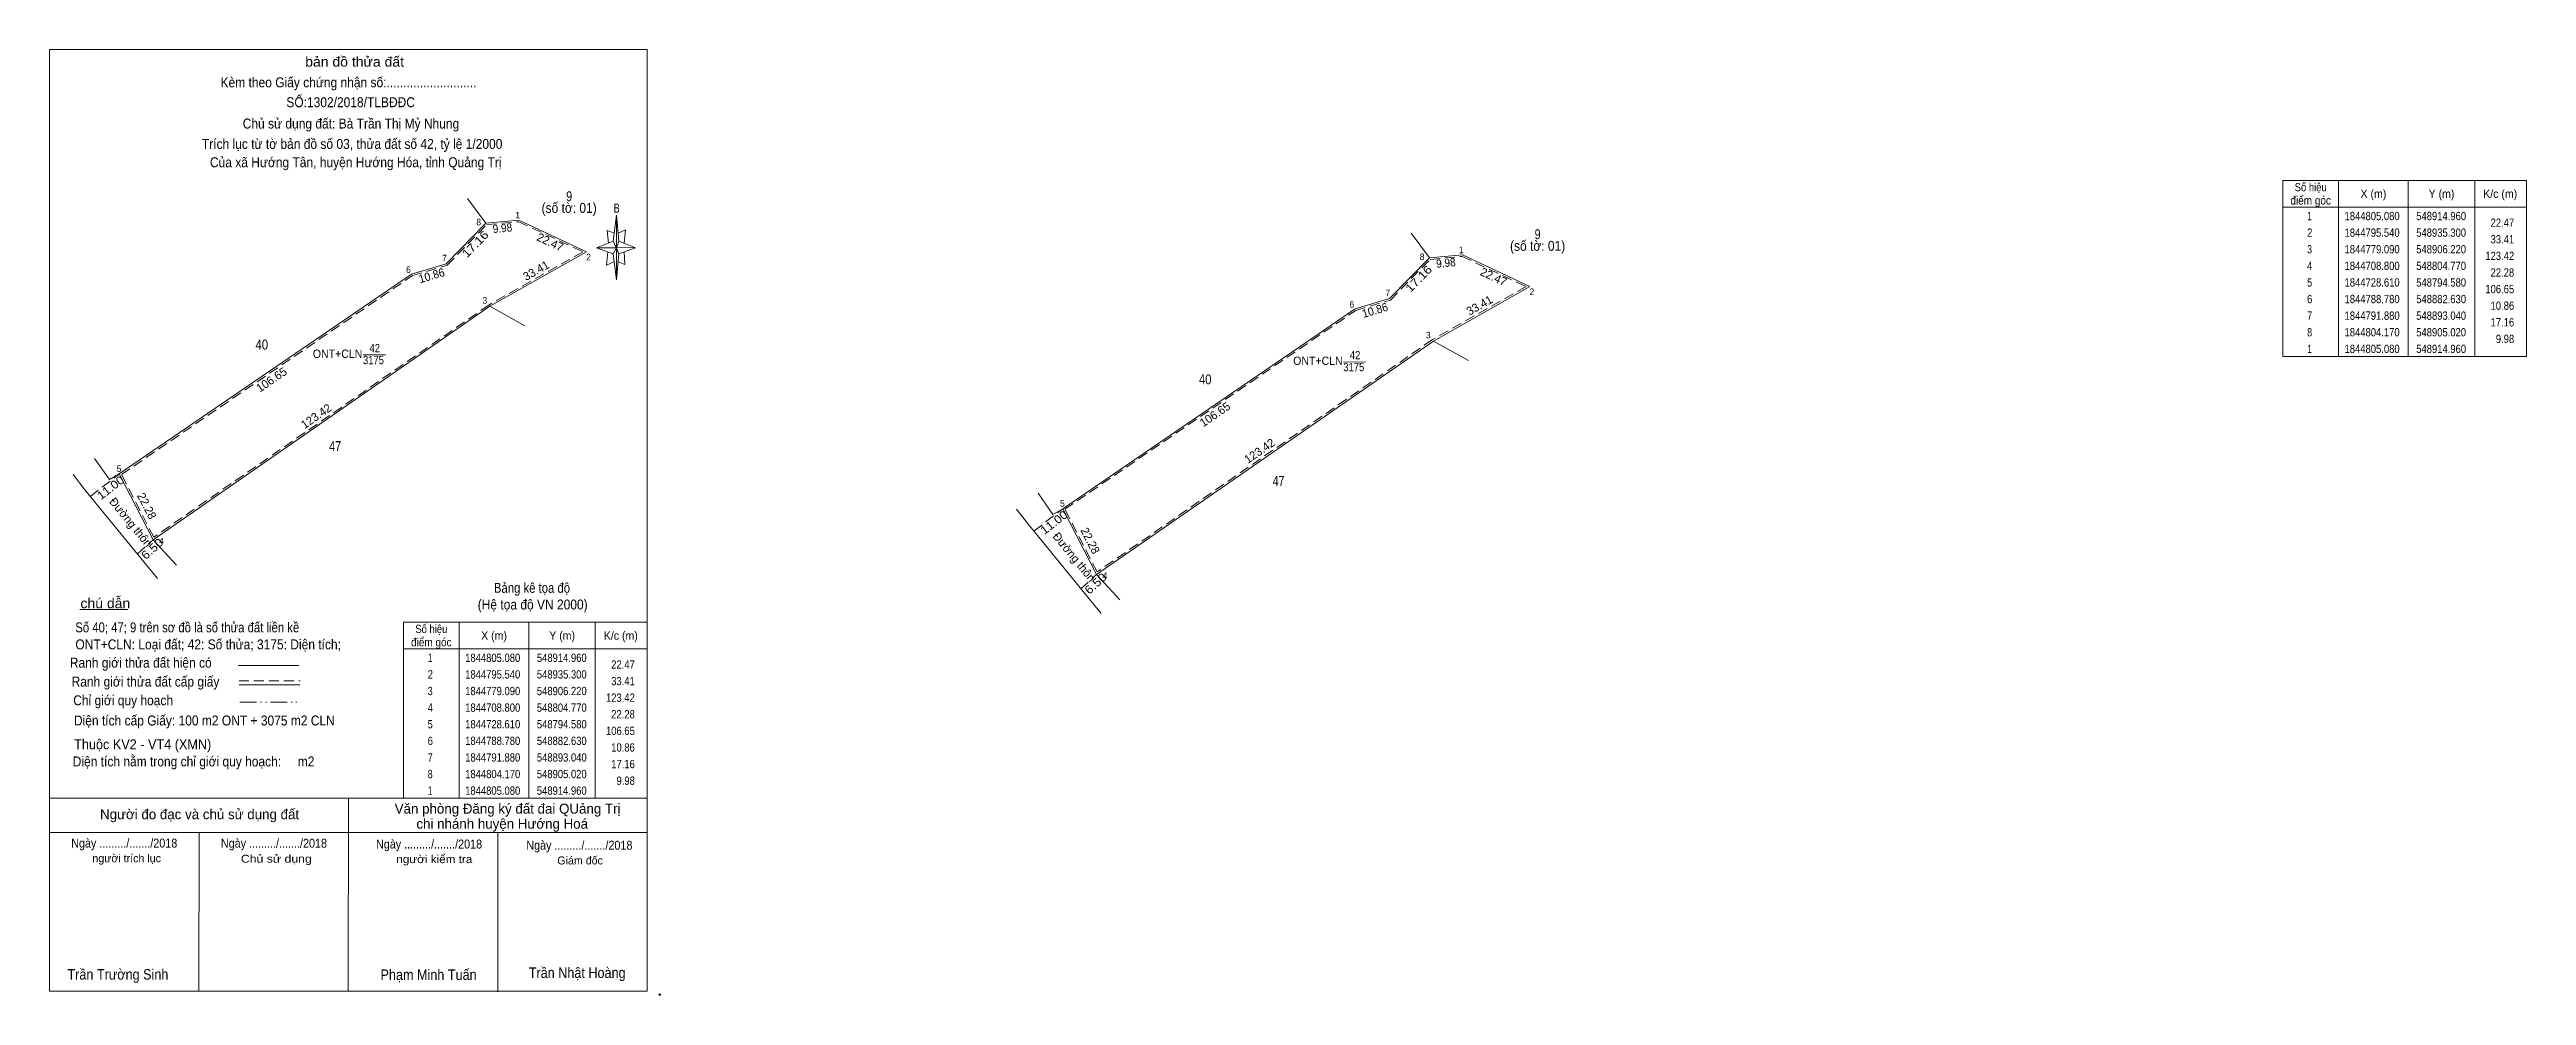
# Model space of a CAD drawing. Header units: metres. Extents: x 548489 to 549236, y 1844582 to 1844867.
import ezdxf
from ezdxf.enums import TextEntityAlignment as Align

# ---------------------------------------------------------------- set-up
doc = ezdxf.new("R2010")
doc.units = ezdxf.units.M
doc.header["$PDMODE"] = 32
doc.header["$PDSIZE"] = 0.5
doc.linetypes.add('DASH_DOUBLE_DOT', pattern=[9.2, 5, -1.2, 0.3, -1.2, 0.3, -1.2])
doc.linetypes.add('MEDIUM_DASHED', pattern=[4.5, 3, -1.5])
for name, color, linetype, lineweight in [('1', 7, 'Continuous', 13), ('10', 7, 'Continuous', 13), ('17', 7, 'Continuous', 13), ('23', 7, 'Continuous', 13), ('5', 7, 'Continuous', 13), ('6', 7, 'Continuous', 13), ('63', 7, 'Continuous', 13), ('7', 7, 'Continuous', 13)]:
    doc.layers.add(name, color=color, linetype=linetype, lineweight=lineweight)
doc.layers.add('44', color=7, linetype='Continuous')

msp = doc.modelspace()

# ---------------------------------------------------------------- linework, layer by layer
at = {"layer": '1'}
msp.add_lwpolyline([(548914.96, 1844805.08), (548935.3, 1844795.54), (548906.22, 1844779.09), (548804.77, 1844708.8), (548794.58, 1844728.61), (548882.63, 1844788.78), (548893.04, 1844791.88), (548905.02, 1844804.17)], close=True, dxfattribs=at)
at = {"layer": '1', "linetype": 'MEDIUM_DASHED'}
msp.add_lwpolyline([(548914.87, 1844804.57), (548934.21, 1844795.5), (548905.95, 1844779.51), (548804.95, 1844709.54), (548795.23, 1844728.45), (548882.85, 1844788.32), (548893.31, 1844791.44), (548905.25, 1844803.69)], close=True, dxfattribs=at)
at = {"layer": '10'}
for p, q in [((548899.51, 1844811.59), (548905.02, 1844804.17)), ((548804.77, 1844708.8), (548906.22, 1844779.09)), ((548916.78, 1844773.25), (548906.22, 1844779.09)), ((548784.22, 1844723.86), (548780.63, 1844728.46)), ((548794.58, 1844728.61), (548804.77, 1844708.8)), ((548806.12, 1844697.08), (548784.22, 1844723.86)), ((548804.77, 1844708.8), (548811.77, 1844701.13))]:
    msp.add_line(p, q, dxfattribs=at)
for points in [[(548794.58, 1844728.61), (548882.63, 1844788.78), (548893.04, 1844791.88), (548905.02, 1844804.17)], [(548905.02, 1844804.17), (548914.96, 1844805.08), (548935.3, 1844795.54), (548906.22, 1844779.09)], [(548787.14, 1844733.24), (548791.58, 1844726.9), (548794.58, 1844728.61)]]:
    msp.add_lwpolyline(points, dxfattribs=at)
at = {"layer": '17'}
for p, q in [((548498.45, 1844698.2), (548512.93, 1844698.2)), ((548579.37, 1844583.19), (548579.41, 1844641.39)), ((548534.37, 1844583.23), (548534.41, 1844631.05)), ((548624.37, 1844583.15), (548624.41, 1844630.97))]:
    msp.add_line(p, q, dxfattribs=at)
at = {"layer": '23'}
for p, q in [((548784.22, 1844723.86), (548780.63, 1844728.46)), ((548794.58, 1844728.61), (548804.77, 1844708.8)), ((548806.12, 1844697.08), (548784.22, 1844723.86)), ((548804.77, 1844708.8), (548811.77, 1844701.13))]:
    msp.add_line(p, q, dxfattribs=at)
msp.add_lwpolyline([(548787.14, 1844733.24), (548791.58, 1844726.9), (548794.58, 1844728.61)], dxfattribs=at)
at = {"layer": '5'}
msp.add_line((548489.37, 1844583.27), (548489.37, 1844866.87), dxfattribs=at)
msp.add_lwpolyline([(548489.37, 1844866.87), (548669.37, 1844866.87), (548669.37, 1844583.27)], dxfattribs=at)
at = {"layer": '6'}
for p, q in [((548546.17, 1844681.42), (548564.45, 1844681.42)), ((548546.45, 1844675.56), (548564.73, 1844675.56)), ((548489.37, 1844641.39), (548669.37, 1844641.39)), ((548489.37, 1844631.07), (548669.37, 1844631.07)), ((548669.37, 1844583.27), (548489.37, 1844583.27))]:
    msp.add_line(p, q, dxfattribs=at)
at = {"layer": '6', "linetype": 'MEDIUM_DASHED'}
msp.add_line((548546.45, 1844676.8), (548564.85, 1844676.8), dxfattribs=at)
at = {"layer": '6'}
msp.add_point((548673.17, 1844582.27), dxfattribs=at)
at = {"layer": '63'}
for p, q in [((549178.91, 1844827.43), (549178.91, 1844774.43)), ((549199.91, 1844827.43), (549199.91, 1844774.43)), ((549219.91, 1844827.43), (549219.91, 1844774.43)), ((549162.11, 1844819.43), (549235.51, 1844819.43)), ((548879.14, 1844772.8), (548885.89, 1844772.77)), ((548612.77, 1844694.39), (548612.77, 1844641.39)), ((548633.77, 1844694.39), (548633.77, 1844641.39)), ((548653.77, 1844694.39), (548653.77, 1844641.39)), ((548595.97, 1844686.39), (548669.37, 1844686.39))]:
    msp.add_line(p, q, dxfattribs=at)
at = {"layer": '63', "linetype": 'MEDIUM_DASHED'}
for p, q in [((548785.87, 1844721.84), (548794.58, 1844728.61)), ((548800.06, 1844704.5), (548804.77, 1844708.8))]:
    msp.add_line(p, q, dxfattribs=at)
at = {"layer": '63', "linetype": 'DASH_DOUBLE_DOT'}
msp.add_line((548546.71, 1844670.3), (548565.11, 1844670.3), dxfattribs=at)
at = {"layer": '63'}
for points in [[(549162.11, 1844827.43), (549235.51, 1844827.43), (549235.51, 1844774.43), (549162.11, 1844774.43)], [(548595.97, 1844694.39), (548669.37, 1844694.39), (548669.37, 1844641.39), (548595.97, 1844641.39)]]:
    msp.add_lwpolyline(points, close=True, dxfattribs=at)
at = {"layer": '7'}
for p, q in [((548615.32, 1844822.05), (548620.83, 1844814.63)), ((548659.11, 1844809.15), (548660.11, 1844816.95)), ((548660.91, 1844809.15), (548665.91, 1844807.15)), ((548659.11, 1844805.35), (548654.11, 1844807.15)), ((548660.91, 1844805.35), (548660.11, 1844797.55)), ((548662.71, 1844802.15), (548660.71, 1844802.95)), ((548662.51, 1844805.95), (548662.71, 1844802.15)), ((548520.58, 1844719.26), (548622.03, 1844789.55)), ((548632.59, 1844783.71), (548622.03, 1844789.55)), ((548583.83, 1844774.92), (548590.58, 1844774.89)), ((548500.03, 1844734.32), (548496.44, 1844738.92)), ((548500.03, 1844734.32), (548496.44, 1844738.92)), ((548521.93, 1844707.54), (548500.03, 1844734.32)), ((548521.93, 1844707.54), (548500.03, 1844734.32)), ((548510.39, 1844739.07), (548520.58, 1844719.26)), ((548510.39, 1844739.07), (548520.58, 1844719.26)), ((548520.58, 1844719.26), (548527.58, 1844711.59)), ((548520.58, 1844719.26), (548527.58, 1844711.59))]:
    msp.add_line(p, q, dxfattribs=at)
at = {"layer": '7', "linetype": 'MEDIUM_DASHED'}
for p, q in [((548501.68, 1844732.3), (548510.39, 1844739.07)), ((548515.87, 1844714.96), (548520.58, 1844719.26))]:
    msp.add_line(p, q, dxfattribs=at)
at = {"layer": '7'}
for points in [[(548660.11, 1844816.95), (548660.91, 1844809.15), (548660.11, 1844807.15)], [(548630.77, 1844815.54), (548651.11, 1844806), (548622.03, 1844789.55), (548520.58, 1844719.26), (548510.39, 1844739.07), (548598.44, 1844799.24), (548608.85, 1844802.34), (548620.83, 1844814.63)], [(548660.11, 1844807.15), (548654.11, 1844807.15), (548659.11, 1844809.15), (548660.91, 1844805.35), (548665.91, 1844807.15), (548660.11, 1844807.35)], [(548660.11, 1844807.15), (548660.11, 1844797.55), (548659.11, 1844805.35)]]:
    msp.add_lwpolyline(points, close=True, dxfattribs=at)
for points in [[(548510.39, 1844739.07), (548598.44, 1844799.24), (548608.85, 1844802.34), (548620.83, 1844814.63)], [(548620.83, 1844814.63), (548630.77, 1844815.54), (548651.11, 1844806), (548622.03, 1844789.55)], [(548660.11, 1844807.15), (548659.11, 1844809.15), (548654.11, 1844807.15)], [(548659.51, 1844811.55), (548657.31, 1844812.35), (548657.71, 1844808.55)], [(548660.71, 1844811.55), (548662.91, 1844812.55), (548662.51, 1844808.55)], [(548657.51, 1844805.95), (548657.11, 1844801.95), (548659.31, 1844802.95)], [(548660.11, 1844807.15), (548660.91, 1844805.35), (548665.91, 1844807.15)], [(548502.95, 1844743.7), (548507.39, 1844737.36), (548510.39, 1844739.07)], [(548502.95, 1844743.7), (548507.39, 1844737.36), (548510.39, 1844739.07)]]:
    msp.add_lwpolyline(points, dxfattribs=at)
at = {"layer": '7', "linetype": 'MEDIUM_DASHED'}
msp.add_lwpolyline([(548630.68, 1844815.03), (548650.02, 1844805.96), (548621.76, 1844789.97), (548520.76, 1844720), (548511.04, 1844738.91), (548598.66, 1844798.78), (548609.12, 1844801.9), (548621.06, 1844814.15)], close=True, dxfattribs=at)

# ---------------------------------------------------------------- texts
at = {"layer": '1'}
for s, width, p in [('ONT+CLN', 0.95, (548871.455, 1844771.9)), ('3175', 0.85, (548882.26, 1844770)), ('42', 0.85, (548882.65, 1844773.59))]:
    msp.add_text(s, height=2.5, dxfattribs=dict(at, width=width)).set_placement(p, align=Align.CENTER)
at = {"layer": '44'}
for s, width, p in [('(số tờ: 01)', 0.9, (548937.635, 1844806.26)), ('9', 0.8, (548937.63, 1844809.76)), ('40', 0.85, (548837.5, 1844766.05)), ('47', 0.8, (548859.585, 1844735.48))]:
    msp.add_text(s, height=3, dxfattribs=dict(at, width=width)).set_placement(p, align=Align.CENTER)
for s, rotation, width, p in [('11.00', 37.857, 1.1, (548792.693, 1844723.474)), ('6.50', 42.395, 1.15, (548805.322, 1844705.148))]:
    msp.add_text(s, height=2.5, rotation=rotation, dxfattribs=dict(at, width=width)).set_placement(p, align=Align.CENTER)
msp.add_text('Đường thôn', height=2.5, rotation=309.275, dxfattribs=at).set_placement((548797.074, 1844713.246), align=Align.CENTER)
at = {"layer": '5'}
for s, width, p in [('bản đồ thửa đất', 1.05, (548581.27, 1844861.71)), ('Kèm theo Giấy chứng nhận số:...........................', 0.9, (548579.43, 1844855.49)), ('Chủ sử dụng đất: Bà Trần Thị Mỷ Nhung', 0.9, (548580.17, 1844843.09)), ('SỐ:1302/2018/TLBĐĐC', 0.9, (548580.07, 1844849.51)), ('Trích lục từ tờ bản đồ số 03, thửa đất số 42, tỷ lệ 1/2000 ', 0.9, (548581.03, 1844836.95))]:
    msp.add_text(s, height=3, dxfattribs=dict(at, width=width)).set_placement(p, align=Align.CENTER)
at = {"layer": '6'}
for s, height, width, p in [('Bảng kê tọa độ', 3, 0.85, (548634.705, 1844703.27)), ('(Hệ tọa độ VN 2000)', 3, 0.9, (548634.91, 1844698.25)), ('Ranh giới thửa đất hiện có ', 3, 0.9, (548517.355, 1844680.72)), ('Ranh giới thửa đất cấp giấy', 3, 0.9, (548518.275, 1844675.04)), ('Chỉ giới quy hoạch', 3, 0.9, (548511.555, 1844669.4)), ('Ngày ........./......./2018', 2.7, 0.9, (548511.87, 1844626.55)), ('Ngày ........./......./2018', 2.7, 0.9, (548556.97, 1844626.51)), ('Chủ sử dụng', 2.4, 1.15, (548557.69, 1844621.99)), ('Ngày ........./......./2018', 2.7, 0.9, (548603.69, 1844626.27)), ('người kiểm tra', 2.4, 1.1, (548605.29, 1844621.87)), ('Ngày ........./......./2018', 2.7, 0.9, (548648.97, 1844625.91)), ('Trần Trường Sinh', 3.16, 0.9, (548509.97, 1844586.79)), ('Phạm Minh Tuấn', 3.16, 0.9, (548603.55, 1844586.69)), ('Trần Nhật Hoàng', 3.16, 0.9, (548648.32, 1844587.29))]:
    msp.add_text(s, height=height, dxfattribs=dict(at, width=width)).set_placement(p, align=Align.CENTER)
for s, width, p in [('Số 40; 47; 9 trên sơ đồ là số thửa đất liền kề', 0.85, (548497.13, 1844691.36)), ('ONT+CLN: Loại đất; 42: Số thửa; 3175: Diện tích;', 0.9, (548497.17, 1844686.24)), ('Diện tích cấp Giấy: 100 m2 ONT + 3075 m2 CLN', 0.9, (548496.73, 1844663.32)), ('Diện tích nằm trong chỉ giới quy hoạch:     m2', 0.9, (548496.35, 1844650.99)), ('Thuộc KV2 - VT4 (XMN)', 0.95, (548496.79, 1844656.16))]:
    msp.add_text(s, height=3, dxfattribs=dict(at, width=width)).set_placement(p)
for s, height, p in [('Người đo đạc và chủ sử dụng đất', 3, (548534.57, 1844635.09)), (' Văn phòng Đăng ký đất đai QUảng Trị', 3, (548626.8, 1844636.77)), ('chi nhánh huyện Hướng Hoá', 3, (548625.73, 1844632.23)), ('người trích lục', 2.4, (548512.61, 1844622.13)), ('Giám đốc', 2.4, (548649.2, 1844621.47))]:
    msp.add_text(s, height=height, dxfattribs=at).set_placement(p, align=Align.CENTER)
at = {"layer": '63'}
for s, width, p in [('Số hiệu', 0.85, (549170.51, 1844824.19)), ('X (m)', 0.95, (549189.41, 1844822.19)), ('Y (m)', 0.95, (549209.92, 1844822.19)), ('K/c (m)', 0.95, (549227.6, 1844822.19)), ('điểm góc', 0.9, (549170.51, 1844820.19)), (' 1', 0.75, (549169.81, 1844815.49)), ('1844805.080', 0.85, (549189.01, 1844815.49)), ('548914.960', 0.85, (549209.81, 1844815.49)), (' 2', 0.85, (549169.82, 1844810.49)), ('1844795.540', 0.85, (549189.01, 1844810.49)), ('548935.300', 0.85, (549209.81, 1844810.49)), (' 4', 0.85, (549169.81, 1844800.49)), (' 3', 0.8, (549169.8, 1844805.49)), ('1844779.090', 0.85, (549189.01, 1844805.49)), ('1844708.800', 0.85, (549189.01, 1844800.49)), ('548906.220', 0.85, (549209.81, 1844805.49)), ('548804.770', 0.85, (549209.81, 1844800.49)), (' 5', 0.8, (549169.82, 1844795.49)), ('1844728.610', 0.85, (549189.01, 1844795.49)), ('548794.580', 0.85, (549209.81, 1844795.49)), (' 6', 0.85, (549169.82, 1844790.49)), (' 7', 0.8, (549169.82, 1844785.49)), ('1844788.780', 0.85, (549189.01, 1844790.49)), ('1844791.880', 0.85, (549189.01, 1844785.49)), ('548882.630', 0.85, (549209.81, 1844790.49)), ('548893.040', 0.85, (549209.81, 1844785.49)), (' 8', 0.8, (549169.82, 1844780.49)), ('1844804.170', 0.85, (549189.01, 1844780.49)), ('548905.020', 0.85, (549209.81, 1844780.49)), (' 1', 0.75, (549169.81, 1844775.49)), ('1844805.080', 0.85, (549189.01, 1844775.49)), ('548914.960', 0.85, (549209.81, 1844775.49)), ('điểm góc', 0.9, (548604.38, 1844687.15)), ('Số hiệu', 0.85, (548604.38, 1844691.15)), ('X (m)', 0.95, (548623.27, 1844689.15)), ('Y (m)', 0.95, (548643.785, 1844689.15)), ('K/c (m)', 0.95, (548661.46, 1844689.15)), (' 1', 0.75, (548603.665, 1844682.45)), ('1844805.080', 0.85, (548622.87, 1844682.45)), ('548914.960', 0.85, (548643.675, 1844682.45)), (' 3', 0.8, (548603.66, 1844672.45)), (' 2', 0.85, (548603.68, 1844677.45)), ('1844795.540', 0.85, (548622.87, 1844677.45)), ('1844779.090', 0.85, (548622.87, 1844672.45)), ('548935.300', 0.85, (548643.675, 1844677.45)), ('548906.220', 0.85, (548643.675, 1844672.45)), (' 4', 0.85, (548603.665, 1844667.45)), ('1844708.800', 0.85, (548622.87, 1844667.45)), ('548804.770', 0.85, (548643.675, 1844667.45)), (' 5', 0.8, (548603.68, 1844662.45)), (' 6', 0.85, (548603.68, 1844657.45)), ('1844728.610', 0.85, (548622.87, 1844662.45)), ('1844788.780', 0.85, (548622.87, 1844657.45)), ('548794.580', 0.85, (548643.675, 1844662.45)), ('548882.630', 0.85, (548643.675, 1844657.45)), (' 7', 0.8, (548603.68, 1844652.45)), ('1844791.880', 0.85, (548622.87, 1844652.45)), ('548893.040', 0.85, (548643.675, 1844652.45)), (' 8', 0.8, (548603.68, 1844647.45)), (' 1', 0.75, (548603.665, 1844642.45)), ('1844804.170', 0.85, (548622.87, 1844647.45)), ('1844805.080', 0.85, (548622.87, 1844642.45)), ('548905.020', 0.85, (548643.675, 1844647.45)), ('548914.960', 0.85, (548643.675, 1844642.45))]:
    msp.add_text(s, height=2.5, dxfattribs=dict(at, width=width)).set_placement(p, align=Align.CENTER)
for s, height, width, p in [('33.41', 2.5, 0.85, (549231.81, 1844808.49)), ('22.47', 2.5, 0.85, (549231.81, 1844813.49)), (' 8', 2, 0.95, (548903.54, 1844803.45)), (' 1', 2, 0.9, (548915.26, 1844805.54)), ('123.42', 2.5, 0.85, (549231.81, 1844803.49)), (' 7', 2, 0.95, (548893.23, 1844792.6)), (' 2', 2, 0.95, (548936.62, 1844792.93)), ('106.65', 2.5, 0.85, (549231.81, 1844793.49)), ('22.28', 2.5, 0.85, (549231.81, 1844798.49)), (' 6', 2, 0.95, (548882.37, 1844789.11)), ('10.86', 2.5, 0.85, (549231.81, 1844788.49)), (' 3', 2, 0.95, (548905.4, 1844779.88)), ('17.16', 2.5, 0.85, (549231.81, 1844783.49)), ('9.98', 2.5, 0.85, (549231.81, 1844778.49)), (' 5', 2, 0.95, (548795.18, 1844729.2)), (' 4', 2, 0.95, (548808, 1844707.41)), ('22.47', 2.5, 0.85, (548665.68, 1844680.45)), ('33.41', 2.5, 0.85, (548665.67, 1844675.45)), ('123.42', 2.5, 0.85, (548665.68, 1844670.45)), ('22.28', 2.5, 0.85, (548665.68, 1844665.45)), ('106.65', 2.5, 0.85, (548665.68, 1844660.45)), ('10.86', 2.5, 0.85, (548665.68, 1844655.45)), ('17.16', 2.5, 0.85, (548665.68, 1844650.45)), ('9.98', 2.5, 0.85, (548665.69, 1844645.45))]:
    msp.add_text(s, height=height, dxfattribs=dict(at, width=width)).set_placement(p, align=Align.RIGHT)
for s, rotation, width, p in [('17.16', 45.732, 1.15, (548902.69, 1844796.947)), ('9.98', 5.231, 0.9, (548910.106, 1844801.383)), ('10.86', 16.583, 0.95, (548889.013, 1844787.162))]:
    msp.add_text(s, height=2.5, rotation=rotation, dxfattribs=dict(at, width=width)).set_placement(p, align=Align.CENTER)
for s, rotation, p in [('22.47', 334.872, (548923.849, 1844797.297)), ('33.41', 29.496, (548920.735, 1844788.747)), ('106.65', 34.347, (548841.14, 1844755.956)), ('123.42', 34.716, (548854.583, 1844744.983)), ('22.28', 297.221, (548801.753, 1844718.392))]:
    msp.add_text(s, height=2.5, rotation=rotation, dxfattribs=at).set_placement(p, align=Align.CENTER)
at = {"layer": '7'}
for s, height, width, p in [('Của xã Hướng Tân, huyện Hướng Hóa, tỉnh Quảng Trị', 3, 0.9, (548581.615, 1844831.43)), ('9', 3, 0.8, (548645.89, 1844821.19)), ('(số tờ: 01)', 3, 0.9, (548645.895, 1844817.69)), ('B', 2.755, 0.75, (548660.2, 1844817.75)), ('40', 3, 0.85, (548553.31, 1844776.51)), ('ONT+CLN', 2.5, 0.95, (548576.145, 1844774.02)), ('3175', 2.5, 0.85, (548586.95, 1844772.12)), ('42', 2.5, 0.85, (548587.34, 1844775.71)), ('47', 3, 0.8, (548575.395, 1844745.94)), ('chú dẫn', 3, 1.05, (548506.185, 1844698.62))]:
    msp.add_text(s, height=height, dxfattribs=dict(at, width=width)).set_placement(p, align=Align.CENTER)
for s, width, p in [(' 1', 0.9, (548631.07, 1844816)), (' 8', 0.95, (548619.35, 1844813.91)), (' 6', 0.95, (548598.18, 1844799.57)), (' 7', 0.95, (548609.04, 1844803.06)), (' 2', 0.95, (548652.43, 1844803.39)), (' 3', 0.95, (548621.21, 1844790.34)), (' 5', 0.95, (548510.99, 1844739.66)), (' 4', 0.95, (548523.81, 1844717.87))]:
    msp.add_text(s, height=2, dxfattribs=dict(at, width=width)).set_placement(p, align=Align.RIGHT)
for s, rotation, width, p in [('17.16', 45.732, 1.15, (548618.5, 1844807.407)), ('9.98', 5.231, 0.9, (548625.916, 1844811.843)), ('10.86', 16.583, 0.95, (548604.823, 1844797.622)), ('11.00', 37.857, 1.1, (548508.503, 1844733.934)), ('6.50', 42.395, 1.15, (548521.132, 1844715.608))]:
    msp.add_text(s, height=2.5, rotation=rotation, dxfattribs=dict(at, width=width)).set_placement(p, align=Align.CENTER)
for s, rotation, p in [('22.47', 334.872, (548639.659, 1844807.757)), ('33.41', 29.496, (548636.545, 1844799.207)), ('106.65', 34.347, (548556.95, 1844766.416)), ('123.42', 34.716, (548570.393, 1844755.443)), ('Đường thôn', 309.275, (548512.884, 1844723.706)), ('22.28', 297.221, (548517.563, 1844728.852))]:
    msp.add_text(s, height=2.5, rotation=rotation, dxfattribs=at).set_placement(p, align=Align.CENTER)

doc.saveas('drawing.dxf')
